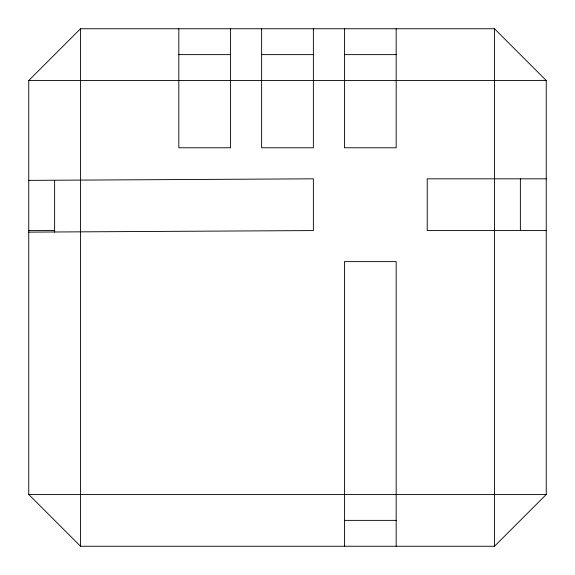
<?xml version="1.0" encoding="UTF-8"?>
<svg xmlns="http://www.w3.org/2000/svg" width="575" height="575" viewBox="0 0 575 575"><rect width="100%" height="100%" fill="white"/><g stroke="black" fill="none" stroke-linecap="round" stroke-linejoin="round"><path stroke-width="0.86" d="M28.75 80.5L80.5 28.75L494.5 28.75L546.25 80.5L546.25 494.5L494.5 546.25L80.5 546.25L28.75 494.5L28.75 80.5L546.25 80.5M178.825 54.625L230.575 54.625M261.625 54.625L313.375 54.625M344.425 54.625L396.175 54.625M546.25 178.825L427.225 178.825L427.225 230.575L546.25 230.575M28.75 180.377L313.375 178.825L313.375 230.575L28.75 232.127M28.75 230.575L54.625 230.575M28.75 494.5L546.25 494.5M344.425 520.375L396.175 520.375M520.375 178.825L520.375 230.575M494.5 28.75L494.5 546.25M396.175 28.75L396.175 147.775L344.425 147.775L344.425 28.75M396.175 546.25L396.175 261.625L344.425 261.625L344.425 546.25M313.375 28.75L313.375 147.775L261.625 147.775L261.625 28.75M230.575 28.75L230.575 147.775L178.825 147.775L178.825 28.75M80.5 28.75L80.5 546.25M54.625 180.377L54.625 232.127"/></g></svg>
